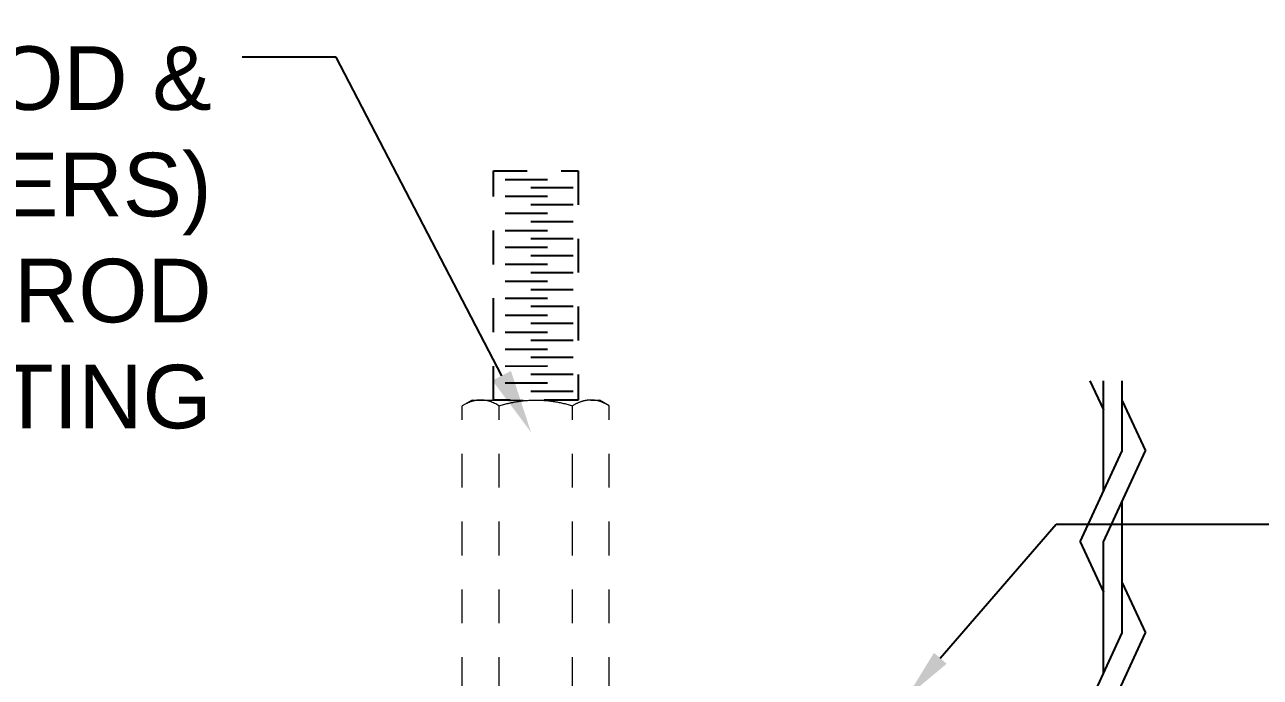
# Model space of a CAD drawing. Extents: x -5.7 to 5.8, y -0.8 to 5.8.
# Drawn here: x -1.506 to 2.135, y 3.843 to 5.768 of the extents above; entities that cross this region are included whole.
import ezdxf
from ezdxf import colors
from ezdxf.entities.mleader import LeaderData, LeaderLine
from ezdxf.math import Vec2, Vec3

# ---------------------------------------------------------------- set-up
doc = ezdxf.new("R2010")
doc.units = 0
doc.header["$LTSCALE"] = 0.5
doc.header["$MEASUREMENT"] = 0
doc.linetypes.add('HIDDEN', pattern=[0.375, 0.25, -0.125])
doc.linetypes.add('HIDDEN2', pattern=[0.1875, 0.125, -0.0625])
doc.layers.add('CUST DWG', color=60, linetype='CONTINUOUS', lineweight=20)
doc.layers.add('FAB DWG', color=221, linetype='CONTINUOUS')
doc.layers.add('Hardware', color=242, linetype='CONTINUOUS')
doc.styles.add('LSAD_Standard', font='arial.ttf')
doc.styles.get("Standard").update_dxf_attribs({"font": 'arial.ttf'})

msp = doc.modelspace()

# ---------------------------------------------------------------- linework, layer by layer
at = {"layer": 'Hardware', "linetype": 'HIDDEN', "transparency": 16777216}
for p, q in [((0.1099, 5.2866), (-0.1101, 5.2866)), ((-0.0901, 5.3116), (0.0899, 5.3116)), ((-0.0901, 5.2616), (0.0899, 5.2616)), ((0.1099, 5.2366), (-0.1101, 5.2366)), ((-0.0901, 5.2116), (0.0899, 5.2116)), ((0.1099, 5.1866), (-0.1101, 5.1866)), ((0.1099, 5.1363), (-0.1101, 5.1363)), ((-0.0901, 5.1612), (0.0899, 5.1613)), ((-0.0901, 5.1112), (0.0899, 5.1113)), ((0.1099, 5.0863), (-0.1101, 5.0863)), ((0.1099, 5.0363), (-0.1101, 5.0363)), ((-0.0901, 5.0612), (0.0899, 5.0613)), ((-0.0901, 5.0112), (0.0899, 5.0113)), ((0.1099, 4.9863), (-0.1101, 4.9863)), ((-0.0901, 4.9612), (0.0899, 4.9613)), ((0.1099, 4.9363), (-0.1101, 4.9363)), ((0.1099, 4.8863), (-0.1101, 4.8863)), ((-0.0901, 4.9112), (0.0899, 4.9113)), ((-0.0901, 4.8612), (0.0899, 4.8613)), ((0.1099, 4.8363), (-0.1101, 4.8363)), ((-0.0901, 4.8112), (0.0899, 4.8113)), ((0.1099, 4.7863), (-0.1101, 4.7863)), ((0.1099, 4.7363), (-0.1101, 4.7363)), ((-0.0901, 4.7612), (0.0899, 4.7613)), ((-0.0901, 4.7112), (0.0899, 4.7113)), ((0.1099, 4.6863), (-0.1101, 4.6863))]:
    msp.add_line(p, q, dxfattribs=at)
at = {"layer": 'Hardware', "transparency": 16777216}
for p, q in [((1.633, 4.7175), (1.6727, 4.6316)), ((1.6727, 4.3904), (1.6727, 4.7175)), ((1.7284, 4.511), (1.7284, 4.7175)), ((1.7284, 4.6588), (1.7967, 4.511)), ((1.6044, 4.2426), (1.7284, 4.511)), ((1.6727, 4.2426), (1.7967, 4.511)), ((1.7284, 3.9742), (1.7284, 4.3632)), ((1.6044, 4.2426), (1.6727, 4.0947)), ((1.6727, 3.8536), (1.6727, 4.2426)), ((1.7284, 4.122), (1.7967, 3.9742)), ((1.6026, 3.7019), (1.7284, 3.9742)), ((1.6493, 3.6552), (1.7967, 3.9742))]:
    msp.add_line(p, q, dxfattribs=at)
at = {"layer": 'Hardware', "linetype": 'HIDDEN', "lineweight": 15, "transparency": 16777216}
for p, q in [((-0.1876, 4.6609), (-0.2166, 4.6442)), ((-0.1876, 4.6609), (-0.1625, 4.6609)), ((-0.1625, 4.6609), (-0.0001, 4.6609)), ((-0.0001, 4.6609), (0.1623, 4.6609)), ((0.1623, 4.6609), (0.1874, 4.6609)), ((0.2164, 4.6442), (0.1874, 4.6609))]:
    msp.add_line(p, q, dxfattribs=at)
at = {"layer": 'Hardware', "linetype": 'HIDDEN2', "lineweight": 15, "transparency": 16777216}
for p, q in [((-0.2166, 3.8026), (-0.2166, 4.6442)), ((-0.1083, 3.8026), (-0.1083, 4.6442)), ((0.1082, 3.8026), (0.1082, 4.6442)), ((0.2164, 3.8026), (0.2164, 4.6442))]:
    msp.add_line(p, q, dxfattribs=at)
at = {"layer": 'Hardware', "linetype": 'HIDDEN', "ltscale": 0.5, "transparency": 16777216}
msp.add_lwpolyline([(-0.1251, 5.3366), (0.1249, 5.3366), (0.1249, 4.6609), (-0.1251, 4.6609)], close=True, dxfattribs=at)
at = {"layer": 'Hardware', "linetype": 'HIDDEN', "lineweight": 15, "transparency": 16777216}
for points, knots in [([(-0.1625, 4.6609), (-0.1671, 4.6609), (-0.1717, 4.6605), (-0.1808, 4.659), (-0.1853, 4.6578), (-0.1989, 4.6535), (-0.2078, 4.6493), (-0.2166, 4.6442)], [0, 0, 0, 0, 0.25, 0.25, 0.5, 0.5, 1, 1, 1, 1]), ([(-0.1083, 4.6442), (-0.0908, 4.6492), (-0.0727, 4.6535), (-0.0366, 4.6593), (-0.0184, 4.6609), (-0.0001, 4.6609)], [0, 0, 0, 0, 0.5, 0.5, 1, 1, 1, 1]), ([(-0.0001, 4.6609), (0.0183, 4.6609), (0.0368, 4.6593), (0.0729, 4.6534), (0.0907, 4.6492), (0.1082, 4.6442)], [0, 0, 0, 0, 0.5, 0.5, 1, 1, 1, 1]), ([(0.1623, 4.6609), (0.1577, 4.6609), (0.1531, 4.6605), (0.144, 4.659), (0.1394, 4.6578), (0.1259, 4.6535), (0.117, 4.6493), (0.1082, 4.6442)], [0, 0, 0, 0, 0.25, 0.25, 0.5, 0.5, 1, 1, 1, 1])]:
    msp.add_open_spline(points, degree=3, knots=knots, dxfattribs=at)
for points in [[(-0.1083, 4.6442), (-0.126, 4.6544), (-0.144, 4.6609), (-0.1625, 4.6609)], [(0.2164, 4.6442), (0.1987, 4.6544), (0.1807, 4.6609), (0.1623, 4.6609)]]:
    msp.add_open_spline(points, degree=3, dxfattribs=at)

# ---------------------------------------------------------------- leaders
at = {"layer": 'CUST DWG', "ltscale": 0.5, "transparency": 16777216}
ml = msp.add_multileader_mtext('Standard', dxfattribs=at)
ml.set_content('\\A1;{\\H0.7x;\\S1/4;}-20 THREADED ROD &\\PCOUPLER (BY OTHERS)\\PFOR OPTIONAL ROD MOUNTING', color=256, style='LSAD_Standard')
ml.set_leader_properties()
ml.build(insert=Vec2(0, 0))
ml.multileader.update_dxf_attribs({"text_left_attachment_type": 2, "dogleg_length": 0.36, "arrow_head_size": 0.1875})
ctx = ml.context
ctx.base_point, ctx.char_height, ctx.arrow_head_size, ctx.landing_gap_size, ctx.plane_origin = Vec3(-4.0501, 5.1701), 0.1875, 0.1875, 0.09, Vec3(-1.0281, 4.4734)
ctx.left_attachment, ctx.text_align_type = 2, 2
notes = []
notes.append((ctx, [(0, (1, 1, 0), (-0.5882, 5.6723), (-1, 0), 0.2772, [(0, [(-0.0142, 4.5661)], 0, [])])]))
ctx.mtext.insert, ctx.mtext.width, ctx.mtext.defined_height, ctx.mtext.alignment, ctx.mtext.flow_direction = Vec3(-0.9554, 5.7676), 3.10661, 1.2274, 3, 5
at = {"layer": 'FAB DWG', "transparency": 16777216}
ml = msp.add_multileader_mtext('Standard', dxfattribs=at)
ml.set_content('GRID BRACKET\\P(BK01127)', color=256)
ml.set_leader_properties()
ml.build(insert=Vec2(0, 0))
ml.multileader.update_dxf_attribs({"text_right_attachment_type": 6, "dogleg_length": 0.36, "arrow_head_size": 0.15})
ctx = ml.context
ctx.base_point, ctx.char_height, ctx.arrow_head_size, ctx.landing_gap_size, ctx.plane_origin = Vec3(2.514, 4.2946), 0.188, 0.15, 0.09, Vec3(1.2435, 3.477)
ctx.right_attachment = 6
notes.append((ctx, [(0, (1, 1, 0), (1.534, 4.2946), (1, 0), 0.98, [(0, [(1.094, 3.7859)], 0, [])])]))
ctx.mtext.insert, ctx.mtext.width, ctx.mtext.defined_height, ctx.mtext.flow_direction = Vec3(2.604, 4.4162), 2.307685, 0.426, 5
for ctx, leaders in notes:
    for number, flags, end, landing, length, lines in leaders:
        leader = LeaderData()
        leader.index, (leader.has_last_leader_line, leader.has_dogleg_vector, leader.attachment_direction) = number, flags
        leader.last_leader_point, leader.dogleg_vector, leader.dogleg_length = Vec3(end), Vec3(landing), length
        for number, points, colour, breaks in lines:
            line = LeaderLine()
            line.index, line.vertices, line.color, line.breaks = number, Vec3.list(points), colors.encode_raw_color(colour), breaks
            leader.lines.append(line)
        ctx.leaders.append(leader)

doc.saveas('drawing.dxf')
